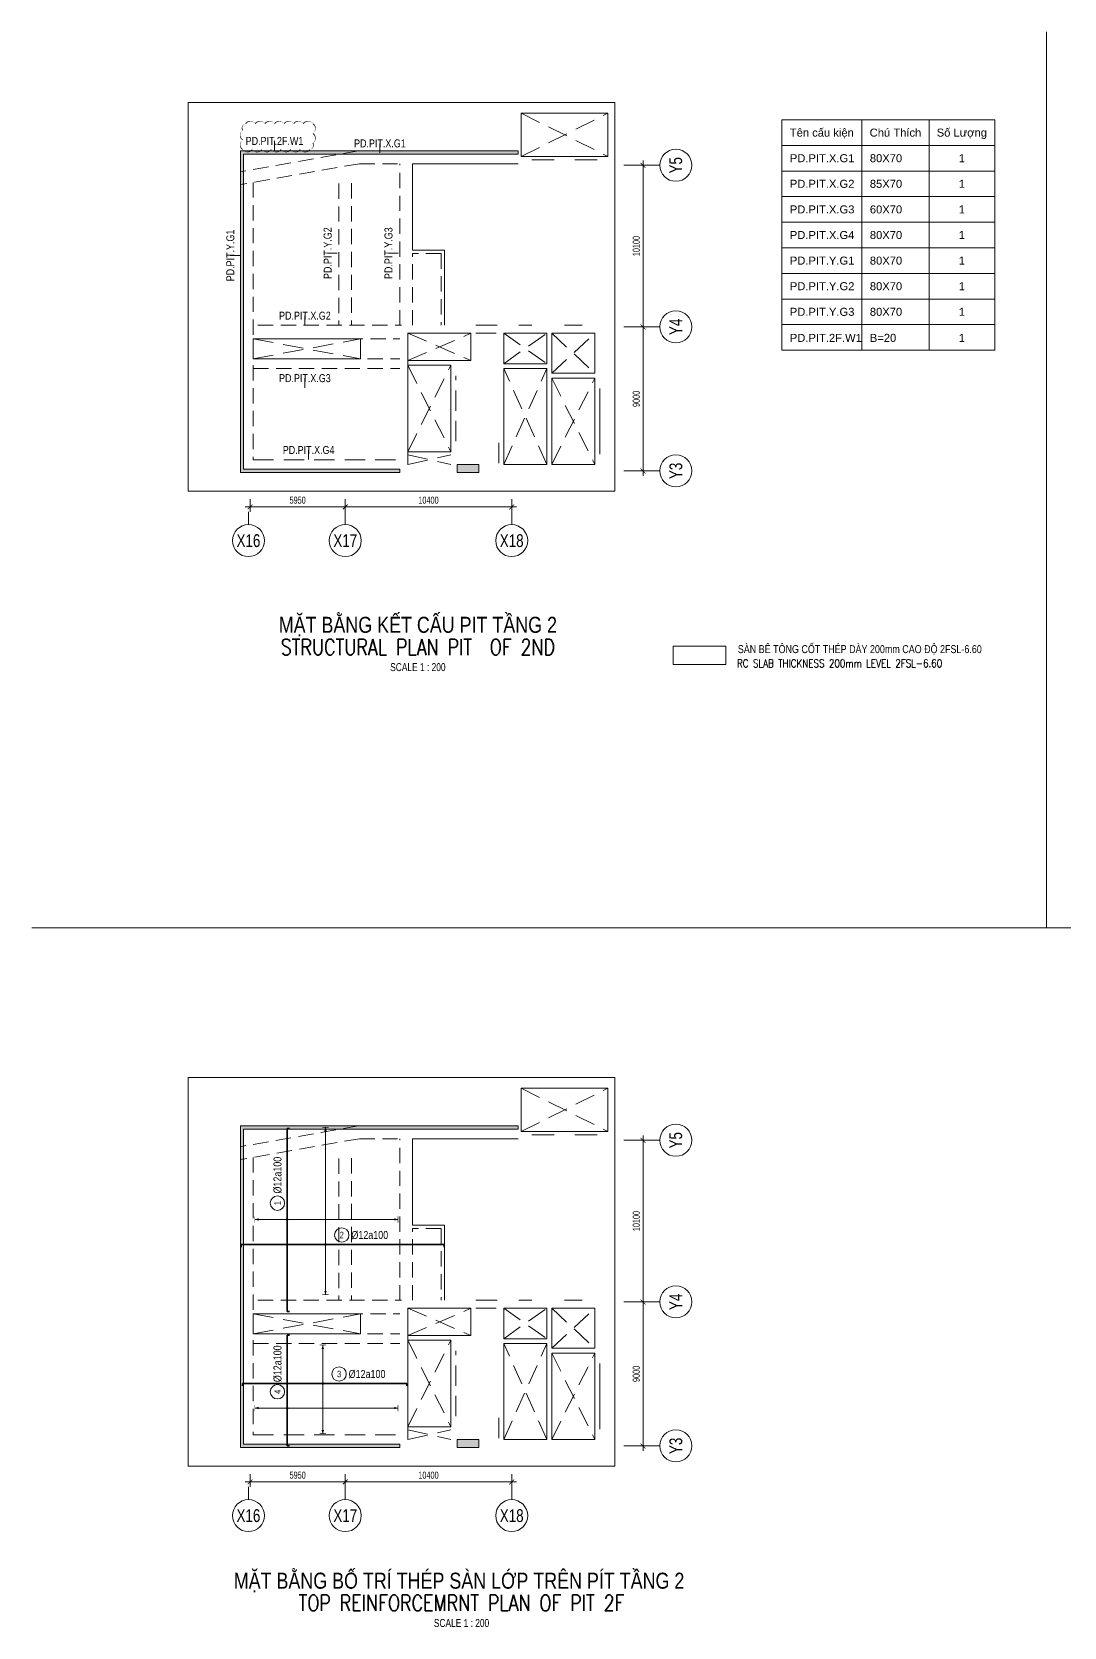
# Model space of a CAD drawing. Header units: millimetres. Extents: x 10683 to 839928, y -5039 to 401529.
# Drawn here: x 10683 to 75184, y -4832 to 94864 of the extents above; entities that cross this region are included whole.
import ezdxf
from ezdxf.enums import TextEntityAlignment as Align

# ---------------------------------------------------------------- set-up
doc = ezdxf.new("R2010")
doc.units = ezdxf.units.MM
doc.header["$MEASUREMENT"] = 0
for name, pattern in [('CENTER2', [1.125, 0.75, -0.125, 0.125, -0.125]), ('DASHED2', [9.525, 6.35, -3.175]), ('HIDDEN', [9.525, 6.35, -3.175])]:
    doc.linetypes.add(name, pattern=pattern)
doc.layers.get('Defpoints').update_dxf_attribs({"color": 153})
for name, color, linetype, lineweight in [('$1$NDC_S_VN TEXT', 7, 'Continuous', 20), ('$2$NDC_S_ANNO', 7, 'Continuous', 20), ('$2$NDC_S_DIM', 1, 'Continuous', 15), ('kata_dim', 8, 'Continuous', 5), ('kata_text', 7, 'Continuous', 30), ('NDC_FRAME', 7, 'Continuous', 18), ('NDC_S_ANNO', 7, 'Continuous', 20), ('NDC_S_AXIS', 5, 'CENTER2', 13), ('NDC_S_BEAM', 3, 'HIDDEN', 20), ('NDC_S_CONTINUOUS', 3, 'Continuous', 20), ('NDC_S_DIM', 1, 'Continuous', 9), ('NDC_S_ENG TEXT', 2, 'Continuous', 20), ('NDC_S_ENG TITLE', 3, 'Continuous', 20), ('NDC_S_OPENING', 9, 'DASHED2', 13), ('NDC_S_REBAR', 4, 'Continuous', 35), ('NDC_S_SLAB', 2, 'Continuous', 20), ('NDC_S_SYMBOL', 1, 'Continuous', 15), ('NDC_S_TEXT SYMBOL', 7, 'Continuous', 20), ('NDC_S_VN TEXT', 7, 'Continuous', 20), ('NDC_S_VN TITLE', 6, 'Continuous', 35)]:
    doc.layers.add(name, color=color, linetype=linetype, lineweight=lineweight)
doc.layers.add('2020-08-24', color=230, linetype='Continuous', lineweight=5, plot=False)
doc.styles.add('$2$ARIAL', font='arial.ttf', dxfattribs={"width": 0.8})
doc.styles.add('$2$NDC_DIM', font='', dxfattribs={"width": 0.75})
doc.styles.add('kata_text', font='arial.ttf', dxfattribs={"width": 0.8})
doc.styles.add('NDC_ANNO', font='', dxfattribs={"width": 0.8})
doc.styles.add('NDC_DIM', font='', dxfattribs={"width": 0.75})
doc.styles.add('NDC_EN TXT', font='romans.shx', dxfattribs={"width": 0.8})
doc.styles.add('NDC_VIE TXT', font='arial.ttf', dxfattribs={"width": 0.8})
doc.styles.get('$2$NDC_DIM').set_extended_font_data('Dotum')
doc.styles.get('NDC_ANNO').set_extended_font_data('Dotum')
doc.styles.get('NDC_DIM').set_extended_font_data('Dotum')
doc.dimstyles.new('$2$NDC_dim_iso', dxfattribs={"dimtxt": 2.2, "dimasz": 1, "dimexe": 1.5, "dimexo": 2.5, "dimgap": 1, "dimtad": 1, "dimdec": 0, "dimzin": 0, "dimdsep": 46, "dimtxsty": '$2$NDC_DIM', "dimblk": '$2$DIMMARK', "dimcen": 0.09, "dimdle": 1.2, "dimclrd": 1, "dimclre": 1, "dimclrt": 3, "dimadec": 0, "dimazin": 0, "dimtfac": 1, "dimtdec": 0, "dimtix": 1, "dimtofl": 0, "dimtmove": 0, "dimatfit": 3, "dimfxl": 6, "dimfxlon": 1, "dimtolj": 1, "dimtzin": 0, "dimarcsym": 0})
doc.dimstyles.new('NDC_dim_200', dxfattribs={"dimscale": 200, "dimtxt": 2.2, "dimasz": 1.5, "dimexe": 1.5, "dimexo": 2.5, "dimgap": 1, "dimtad": 1, "dimdec": 0, "dimzin": 0, "dimdsep": 46, "dimtxsty": 'NDC_DIM', "dimblk": 'DIMMARK', "dimcen": 0.09, "dimdle": 1.2, "dimclrd": 1, "dimclre": 1, "dimclrt": 3, "dimadec": 0, "dimazin": 0, "dimtfac": 1, "dimtdec": 0, "dimtix": 1, "dimtofl": 0, "dimtmove": 0, "dimatfit": 3, "dimfxl": 6, "dimfxlon": 1, "dimtolj": 1, "dimtzin": 0, "dimarcsym": 0})

# ---------------------------------------------------------------- blocks, each defined once
blk = doc.blocks.new('Drawing name_symbol')
at = {"layer": 'NDC_S_ENG TITLE', "style": 'NDC_EN TXT', "width": 0.8}
blk.add_attdef('SECTDET1', text='', height=5, dxfattribs=at).set_placement((0, 1.01), align=Align.CENTER)
at = {"layer": 'NDC_S_TEXT SYMBOL', "lineweight": 25, "style": 'NDC_ANNO', "width": 0.8}
blk.add_attdef('SSCALE', text='', height=2.5, dxfattribs=at).set_placement((0, -4), align=Align.CENTER)
at = {"layer": 'NDC_S_VN TITLE', "style": 'NDC_VIE TXT', "width": 0.8}
blk.add_attdef('SECTDET2', text='', height=5, dxfattribs=at).set_placement((0, 7.97), align=Align.CENTER)
blk = doc.blocks.new('*U213')
h = blk.add_hatch(color=6)
edge = h.paths.add_edge_path()
edge.add_arc((-2.99, 0), 0.3, 0, 360)
for p, q in [((0, 0), (-29.29, 0)), ((-29.29, 0), (-29.29, -0.75)), ((0, 0), (34.07, 0)), ((34.07, 0), (34.07, -0.75)), ((-29.29, -0.75), (-29.29, -0.75)), ((34.07, -0.75), (34.07, -0.75))]:
    blk.add_line(p, q)
at = {"layer": 'kata_dim', "color": 6}
for q in [(-2.99, 36.61), (-2.99, -15.68)]:
    blk.add_line((-2.99, 0), q, dxfattribs=at)
for points in [[(-3.99, 36.61, 0.2, 0.2, 0), (-1.99, 36.61, 0, 0, 0)], [(-3.99, -15.68, 0.2, 0.2, 0), (-1.99, -15.68, 0, 0, 0)]]:
    blk.add_lwpolyline(points, format="xyseb", dxfattribs=at)
at = {"layer": 'kata_dim'}
blk.add_circle((2.1, 3), 2.25, dxfattribs=at)
at = {"layer": 'kata_dim', "color": 6}
blk.add_circle((-2.99, 0), 0.3, dxfattribs=at)
for points in [[(-3.39, 35.41), (-2.99, 36.61), (-2.59, 35.41)], [(-3.39, -14.48), (-2.99, -15.68), (-2.59, -14.48)]]:
    blk.add_solid(points, dxfattribs=at)
at = {"layer": 'kata_text', "style": 'kata_text', "width": 0.8}
blk.add_attdef('KHT', text='', height=2, dxfattribs=at).set_placement((2.1, 3), align=Align.MIDDLE_CENTER)
at = {"layer": 'kata_text', "color": 3, "style": 'kata_text', "width": 0.8}
blk.add_attdef('DKT', (5.1, 1.75), '', height=2.5, dxfattribs=at)
blk = doc.blocks.new('*U214')
h = blk.add_hatch(color=6)
edge = h.paths.add_edge_path()
edge.add_arc((-2.99, 0), 0.3, 0, 360)
for p, q in [((0, 0), (-31.74, 0)), ((-31.74, 0), (-31.74, -0.75)), ((0, 0), (25.42, 0)), ((25.42, 0), (25.42, -0.75)), ((-31.74, -0.75), (-31.74, -0.75)), ((25.42, -0.75), (25.42, -0.75))]:
    blk.add_line(p, q)
at = {"layer": 'kata_dim', "color": 6}
for q in [(-2.99, 10.07), (-2.99, -34.68)]:
    blk.add_line((-2.99, 0), q, dxfattribs=at)
for points in [[(-3.99, 10.07, 0.2, 0.2, 0), (-1.99, 10.07, 0, 0, 0)], [(-3.99, -34.68, 0.2, 0.2, 0), (-1.99, -34.68, 0, 0, 0)]]:
    blk.add_lwpolyline(points, format="xyseb", dxfattribs=at)
at = {"layer": 'kata_dim'}
blk.add_circle((2.1, 3), 2.25, dxfattribs=at)
at = {"layer": 'kata_dim', "color": 6}
blk.add_circle((-2.99, 0), 0.3, dxfattribs=at)
for points in [[(-3.39, 8.87), (-2.99, 10.07), (-2.59, 8.87)], [(-3.39, -33.48), (-2.99, -34.68), (-2.59, -33.48)]]:
    blk.add_solid(points, dxfattribs=at)
at = {"layer": 'kata_text', "style": 'kata_text', "width": 0.8}
blk.add_attdef('KHT', text='', height=2, dxfattribs=at).set_placement((2.1, 3), align=Align.MIDDLE_CENTER)
at = {"layer": 'kata_text', "color": 3, "style": 'kata_text', "width": 0.8}
blk.add_attdef('DKT', (5.1, 1.75), '', height=2.5, dxfattribs=at)
blk = doc.blocks.new('*U189')
at = {"layer": 'NDC_S_SYMBOL'}
blk.add_line((0, 5), (0, 9), dxfattribs=at)
blk.add_circle((0, 0), 5, dxfattribs=at)
at = {"layer": 'NDC_S_TEXT SYMBOL', "color": 7, "style": 'NDC_ANNO', "width": 0.8}
blk.add_attdef('GRID', text='', height=4, dxfattribs=at).set_placement((0, 0), align=Align.MIDDLE)
blk = doc.blocks.new('*U190')
at = {"layer": 'NDC_S_SYMBOL'}
blk.add_line((5, 0), (9, 0), dxfattribs=at)
blk.add_circle((0, 0), 5, dxfattribs=at)
at = {"layer": 'NDC_S_TEXT SYMBOL', "color": 7, "style": 'NDC_ANNO', "width": 0.8}
blk.add_attdef('GRID', text='', height=4, rotation=270, dxfattribs=at).set_placement((0, 0), align=Align.MIDDLE)
blk = doc.blocks.new('DIMMARK')
at = {"layer": 'NDC_S_DIM', "color": 1}
blk.add_line((-1.5, 0), (1, 0), dxfattribs=at)
at = {"layer": 'NDC_S_DIM', "color": 2, "const_width": 0.15}
blk.add_lwpolyline([(-0.5, -0.5), (0.5, 0.5)], dxfattribs=at)
blk = doc.blocks.new('*D317')
at = {"layer": 'Defpoints', "color": 0, "transparency": 16777216}
for p in [(-16350, -6553), (-10400, -6553), (-10400, -7540)]:
    blk.add_point(p, dxfattribs=at)
at = {"layer": 'NDC_FRAME', "color": 1, "lineweight": -2, "transparency": 16777216}
for p, q in [((-16350, -7053), (-16350, -7840)), ((-16050, -7540), (-10700, -7540)), ((-10400, -7053), (-10400, -7840))]:
    blk.add_line(p, q, dxfattribs=at)
at = {"layer": 'NDC_FRAME', "color": 1, "lineweight": -2, "transparency": 16777216, "xscale": 300, "yscale": 300, "zscale": 300, "rotation": 180}
blk.add_blockref('DIMMARK', (-16350, -7540), dxfattribs=at)
at = {"layer": 'NDC_FRAME', "color": 1, "lineweight": -2, "transparency": 16777216, "xscale": 300, "yscale": 300, "zscale": 300}
blk.add_blockref('DIMMARK', (-10400, -7540), dxfattribs=at)
at = {"layer": 'NDC_FRAME', "color": 3, "transparency": 16777216, "insert": (-13375, -7120), "char_height": 440, "attachment_point": 5, "style": 'NDC_DIM'}
blk.add_mtext('\\A1;5950', dxfattribs=at)
blk = doc.blocks.new('*D318')
at = {"layer": 'Defpoints', "color": 0, "transparency": 16777216}
for p in [(-10400, -6553), (0, -6553), (0, -7540)]:
    blk.add_point(p, dxfattribs=at)
at = {"layer": 'NDC_FRAME', "color": 1, "lineweight": -2, "transparency": 16777216}
for p, q in [((-10400, -7053), (-10400, -7840)), ((-10100, -7540), (-300, -7540)), ((0, -7053), (0, -7840))]:
    blk.add_line(p, q, dxfattribs=at)
at = {"layer": 'NDC_FRAME', "color": 1, "lineweight": -2, "transparency": 16777216, "xscale": 300, "yscale": 300, "zscale": 300, "rotation": 180}
blk.add_blockref('DIMMARK', (-10400, -7540), dxfattribs=at)
at = {"layer": 'NDC_FRAME', "color": 1, "lineweight": -2, "transparency": 16777216, "xscale": 300, "yscale": 300, "zscale": 300}
blk.add_blockref('DIMMARK', (0, -7540), dxfattribs=at)
at = {"layer": 'NDC_FRAME', "color": 3, "transparency": 16777216, "insert": (-5200, -7120), "char_height": 440, "attachment_point": 5, "style": 'NDC_DIM'}
blk.add_mtext('\\A1;10400', dxfattribs=at)
blk = doc.blocks.new('*D319')
at = {"layer": 'Defpoints', "color": 0, "transparency": 16777216}
for p in [(6444, 3711), (8206, 3711), (6444, -5289)]:
    blk.add_point(p, dxfattribs=at)
at = {"layer": 'NDC_FRAME', "color": 1, "lineweight": -2, "transparency": 16777216}
for p, q in [((7006, 3711), (8506, 3711)), ((8206, -4989), (8206, 3411)), ((7006, -5289), (8506, -5289))]:
    blk.add_line(p, q, dxfattribs=at)
at = {"layer": 'NDC_FRAME', "color": 1, "lineweight": -2, "transparency": 16777216, "xscale": 300, "yscale": 300, "zscale": 300}
for p, rotation in [((8206, 3711), 90), ((8206, -5289), 270)]:
    blk.add_blockref('DIMMARK', p, dxfattribs=dict(at, rotation=rotation))
at = {"layer": 'NDC_FRAME', "color": 3, "transparency": 16777216, "insert": (7786, -789), "char_height": 440, "attachment_point": 5, "rotation": 90, "style": 'NDC_DIM'}
blk.add_mtext('\\A1;9000', dxfattribs=at)
blk = doc.blocks.new('*D320')
at = {"layer": 'Defpoints', "color": 0, "transparency": 16777216}
for p in [(6444, 13811), (8206, 13811), (6444, 3711)]:
    blk.add_point(p, dxfattribs=at)
at = {"layer": 'NDC_FRAME', "color": 1, "lineweight": -2, "transparency": 16777216}
for p, q in [((7006, 13811), (8506, 13811)), ((8206, 4011), (8206, 13511)), ((7006, 3711), (8506, 3711))]:
    blk.add_line(p, q, dxfattribs=at)
at = {"layer": 'NDC_FRAME', "color": 1, "lineweight": -2, "transparency": 16777216, "xscale": 300, "yscale": 300, "zscale": 300}
for p, rotation in [((8206, 13811), 90), ((8206, 3711), 270)]:
    blk.add_blockref('DIMMARK', p, dxfattribs=dict(at, rotation=rotation))
at = {"layer": 'NDC_FRAME', "color": 3, "transparency": 16777216, "insert": (7786, 8761), "char_height": 440, "attachment_point": 5, "rotation": 90, "style": 'NDC_DIM'}
blk.add_mtext('\\A1;10100', dxfattribs=at)
blk = doc.blocks.new('$2$DIMMARK')
at = {"layer": '$2$NDC_S_DIM', "color": 1}
blk.add_line((-1.5, 0), (1, 0), dxfattribs=at)
at = {"layer": '$2$NDC_S_DIM', "color": 2, "const_width": 0.1}
blk.add_lwpolyline([(-0.42, -0.42), (0.42, 0.42)], dxfattribs=at)
blk = doc.blocks.new('*U287')
h = blk.add_hatch(color=6)
edge = h.paths.add_edge_path()
edge.add_arc((-2.99, 0), 0.3, 0, 360)
for p, q in [((0, 0), (-28.12, 0)), ((-28.12, 0), (-28.12, -0.75)), ((0, 0), (23.27, 0)), ((23.27, 0), (23.27, -0.75)), ((-28.12, -0.75), (-28.12, -0.75)), ((23.27, -0.75), (23.27, -0.75))]:
    blk.add_line(p, q)
at = {"layer": 'kata_dim', "color": 6}
for q in [(-2.99, 12.04), (-2.99, -15.68)]:
    blk.add_line((-2.99, 0), q, dxfattribs=at)
for points in [[(-3.99, 12.04, 0.2, 0.2, 0), (-1.99, 12.04, 0, 0, 0)], [(-3.99, -15.68, 0.2, 0.2, 0), (-1.99, -15.68, 0, 0, 0)]]:
    blk.add_lwpolyline(points, format="xyseb", dxfattribs=at)
at = {"layer": 'kata_dim'}
blk.add_circle((2.1, 3), 2.25, dxfattribs=at)
at = {"layer": 'kata_dim', "color": 6}
blk.add_circle((-2.99, 0), 0.3, dxfattribs=at)
for points in [[(-3.39, 10.84), (-2.99, 12.04), (-2.59, 10.84)], [(-3.39, -14.48), (-2.99, -15.68), (-2.59, -14.48)]]:
    blk.add_solid(points, dxfattribs=at)
at = {"layer": 'kata_text', "style": 'kata_text', "width": 0.8}
blk.add_attdef('KHT', text='', height=2, dxfattribs=at).set_placement((2.1, 3), align=Align.MIDDLE_CENTER)
at = {"layer": 'kata_text', "color": 3, "style": 'kata_text', "width": 0.8}
blk.add_attdef('DKT', (5.1, 1.75), '', height=2.5, dxfattribs=at)
blk = doc.blocks.new('*U288')
h = blk.add_hatch(color=6)
edge = h.paths.add_edge_path()
edge.add_arc((-2.99, 0), 0.3, 0, 360)
for p, q in [((0, 0), (-14.81, 0)), ((-14.81, 0), (-14.81, -0.75)), ((0, 0), (19.8, 0)), ((19.8, 0), (19.8, -0.75)), ((-14.81, -0.75), (-14.81, -0.75)), ((19.8, -0.75), (19.8, -0.75))]:
    blk.add_line(p, q)
at = {"layer": 'kata_dim', "color": 6}
for q in [(-2.99, 10.07), (-2.99, -34.68)]:
    blk.add_line((-2.99, 0), q, dxfattribs=at)
for points in [[(-3.99, 10.07, 0.2, 0.2, 0), (-1.99, 10.07, 0, 0, 0)], [(-3.99, -34.68, 0.2, 0.2, 0), (-1.99, -34.68, 0, 0, 0)]]:
    blk.add_lwpolyline(points, format="xyseb", dxfattribs=at)
at = {"layer": 'kata_dim'}
blk.add_circle((2.1, 3), 2.25, dxfattribs=at)
at = {"layer": 'kata_dim', "color": 6}
blk.add_circle((-2.99, 0), 0.3, dxfattribs=at)
for points in [[(-3.39, 8.87), (-2.99, 10.07), (-2.59, 8.87)], [(-3.39, -33.48), (-2.99, -34.68), (-2.59, -33.48)]]:
    blk.add_solid(points, dxfattribs=at)
at = {"layer": 'kata_text', "style": 'kata_text', "width": 0.8}
blk.add_attdef('KHT', text='', height=2, dxfattribs=at).set_placement((2.1, 3), align=Align.MIDDLE_CENTER)
at = {"layer": 'kata_text', "color": 3, "style": 'kata_text', "width": 0.8}
blk.add_attdef('DKT', (5.1, 1.75), '', height=2.5, dxfattribs=at)
blk = doc.blocks.new('A$C26D4552A')
at = {"layer": 'NDC_FRAME'}
h = blk.add_hatch(color=251, dxfattribs=at)
h.dxf.hatch_style = 1
h.paths.add_polyline_path([(-2050, -4888.9), (-3400, -4888.9), (-3400, -5388.9), (-2050, -5388.9)])
at = {"layer": 'NDC_S_SLAB'}
h = blk.add_hatch(dxfattribs=at)
h.set_pattern_fill('ANSI31', color=253, scale=10)
h.set_pattern_definition([(45, (-40665, -72718), (-0.883883476, 0.883883476), [])])
h.paths.add_polyline_path([(-7000, -5388.9), (-16950.1, -5388.9), (-16950.1, 14711.1), (400, 14711.1), (400, 14511.1), (-16750.1, 14511.1), (-16750.1, -5188.9), (-7000, -5188.9)])
at = {"layer": 'NDC_FRAME', "color": 6}
blk.add_lwpolyline([(-2050, -4888.9), (-3400, -4888.9), (-3400, -5388.9), (-2050, -5388.9)], close=True, dxfattribs=at)
at = {"layer": 'NDC_S_BEAM', "ltscale": 150}
for p, q in [((-9578.6, 14711.1), (-16970, 13411.1)), ((-9508.8, 13911.1), (-16950.1, 12602.3)), ((-9508.8, 13911.1), (-7000, 13911.1)), ((-7000, 3811.1), (-7000, 13911.1)), ((-16150.1, 12743), (-16150.1, -4588.9)), ((-10799.9, 12672), (-10799.9, 3822)), ((-10000.1, 12687), (-10000.1, 3837)), ((-6200, 3811.1), (-6200, 8300.7)), ((-4405.1, 8300.7), (-6200, 8300.7)), ((-4405.1, 8300.7), (-4405.1, 3811.1)), ((-15857.5, 3811.1), (-6887.5, 3811.1)), ((-15970, 2961.1), (-7000, 2961.1)), ((-16150.1, 1711.1), (-7000, 1711.1)), ((-16150.1, 1111.1), (-7000, 1111.1))]:
    blk.add_line(p, q, dxfattribs=at)
at = {"layer": 'NDC_S_BEAM', "ltscale": 200}
for p, q in [((-6500, -4888.9), (-6500, 3311.1)), ((-2250, 3311.1), (-900, 3311.1)), ((-3800, -3438.9), (-3800, 661.1)), ((-3500, -3438.9), (-3500, 661.1)), ((-800, -3538.9), (-800, -4888.9)), ((-16150.1, -4588.9), (-6673.5, -4588.9))]:
    blk.add_line(p, q, dxfattribs=at)
at = {"layer": 'NDC_S_OPENING', "ltscale": 200}
for p, q in [((600, 14361.1), (6000, 17061.1)), ((600, 17061.1), (6000, 14361.1)), ((-6500, 3311.1), (-2550, 1611.1)), ((-6500, 1611.1), (-2550, 3311.1)), ((-6500, 3311.1), (-2550, 1611.1)), ((-6500, 1611.1), (-2550, 3311.1)), ((-500, 3311.1), (2200, 1411.1)), ((-500, 1411.1), (2200, 3311.1)), ((-500, 3311.1), (2200, 1411.1)), ((-500, 1411.1), (2200, 3311.1)), ((2500, 3311.1), (5200, 811.1)), ((2500, 811.1), (5200, 3311.1)), ((2500, 3311.1), (5200, 811.1)), ((2500, 811.1), (5200, 3311.1)), ((-16150.1, 1711.1), (-9450, 2961.1)), ((-16150.1, 2961.1), (-9450, 1711.1)), ((-6500, -4088.9), (-3800, 1311.1)), ((-6500, 1311.1), (-3800, -4088.9)), ((-6500, -4088.9), (-3800, 1311.1)), ((-6500, 1311.1), (-3800, -4088.9)), ((-500, -4888.9), (2200, 1111.1)), ((2200, -4888.9), (-500, 1111.1)), ((-500, -4888.9), (2200, 1111.1)), ((2200, -4888.9), (-500, 1111.1)), ((2500, -4888.9), (5200, 511.1)), ((2500, 511.1), (5200, -4888.9)), ((2500, -4888.9), (5200, 511.1)), ((2500, 511.1), (5200, -4888.9)), ((-6500, -4888.9), (-3800, -4288.9)), ((-6500, -4288.9), (-3800, -4888.9)), ((-6500, -4888.9), (-3800, -4288.9)), ((-6500, -4288.9), (-3800, -4888.9))]:
    blk.add_line(p, q, dxfattribs=at)
at = {"layer": 'NDC_S_SLAB'}
for p, q in [((1250, 14161.1), (2650, 14161.1)), ((3950, 14161.1), (5350, 14161.1)), ((-6200, 13911.1), (400, 13911.1)), ((-6200, 8511.1), (-6200, 13911.1)), ((-4194.9, 8511.1), (-6200, 8511.1)), ((-4194.9, 8511.1), (-4194.9, 3811.1)), ((-2250, 3811.1), (-900, 3811.1)), ((450, 3811.1), (1250, 3811.1)), ((3300, 3811.1), (4400, 3811.1)), ((5500, -4238.9), (5500, -138.9))]:
    blk.add_line(p, q, dxfattribs=at)
at = {"layer": 'NDC_S_SLAB', "color": 251}
blk.add_lwpolyline([(-20212, 17738.6), (6444.5, 17738.6), (6444.5, -6553.4), (-20212, -6553.4)], close=True, dxfattribs=at)
at = {"layer": 'NDC_S_SLAB'}
for points in [[(6000, 17061.1), (600, 17061.1), (600, 14361.1), (6000, 14361.1)], [(-7000, -5388.9), (-16950.1, -5388.9), (-16950.1, 14711.1), (400, 14711.1), (400, 14511.1), (-16750.1, 14511.1), (-16750.1, -5188.9), (-7000, -5188.9)], [(-2550, 3311.1), (-6500, 3311.1), (-6500, 1611.1), (-2550, 1611.1)], [(-2550, 3311.1), (-6500, 3311.1), (-6500, 1611.1), (-2550, 1611.1)], [(-500, 1411.1), (2200, 1411.1), (2200, 3311.1), (-500, 3311.1)], [(-500, 1411.1), (2200, 1411.1), (2200, 3311.1), (-500, 3311.1)], [(2500, 811.1), (5200, 811.1), (5200, 3311.1), (2500, 3311.1)], [(2500, 811.1), (5200, 811.1), (5200, 3311.1), (2500, 3311.1)], [(-9450, 2961.1), (-16150.1, 2961.1), (-16150.1, 1711.1), (-9450, 1711.1)], [(-6500, 1311.1), (-3800, 1311.1), (-3800, -4088.9), (-6500, -4088.9)], [(-6500, 1311.1), (-3800, 1311.1), (-3800, -4088.9), (-6500, -4088.9)], [(-500, 1111.1), (2200, 1111.1), (2200, -4888.9), (-500, -4888.9)], [(-500, 1111.1), (2200, 1111.1), (2200, -4888.9), (-500, -4888.9)], [(2500, 511.1), (5200, 511.1), (5200, -4888.9), (2500, -4888.9)], [(2500, 511.1), (5200, 511.1), (5200, -4888.9), (2500, -4888.9)]]:
    blk.add_lwpolyline(points, close=True, dxfattribs=at)
at = {"layer": 'NDC_S_AXIS'}
ref = blk.add_blockref('*U190', (10256.5, 13811.1), dxfattribs=dict(at, xscale=-200, yscale=200, zscale=200))
ref.add_attrib('GRID', 'Y5', dxfattribs={"layer": 'NDC_S_TEXT SYMBOL', "color": 7, "height": 800, "rotation": 90, "style": 'NDC_ANNO', "width": 0.8}).set_placement((10256.5, 13811.1), align=Align.MIDDLE)
ref = blk.add_blockref('*U190', (10256.5, 3711.1), dxfattribs=dict(at, xscale=-200, yscale=200, zscale=200))
ref.add_attrib('GRID', 'Y4', dxfattribs={"layer": 'NDC_S_TEXT SYMBOL', "color": 7, "height": 800, "rotation": 90, "style": 'NDC_ANNO', "width": 0.8}).set_placement((10256.5, 3711.1), align=Align.MIDDLE)
ref = blk.add_blockref('*U190', (10256.5, -5288.9), dxfattribs=dict(at, xscale=-200, yscale=200, zscale=200))
ref.add_attrib('GRID', 'Y3', dxfattribs={"layer": 'NDC_S_TEXT SYMBOL', "color": 7, "height": 800, "rotation": 90, "style": 'NDC_ANNO', "width": 0.8}).set_placement((10256.5, -5288.9), align=Align.MIDDLE)
at = {"layer": 'NDC_S_AXIS', "xscale": 200, "yscale": 200, "zscale": 200}
for p, values in [((-16451, -9647.9), {'GRID': 'X16'}), ((-10400, -9647.9), {'GRID': 'X17'}), ((0, -9647.9), {'GRID': 'X18'})]:
    blk.add_blockref('*U189', p, dxfattribs=at).add_auto_attribs(values)
at = {"layer": 'NDC_FRAME'}
for base, p1, p2, picture, middle in [((8206.5, 13811.1), (6444.5, 3711.1), (6444.5, 13811.1), '*D320', (7786.2, 8761.1)), ((8206.5, 3711.1), (6444.5, -5288.9), (6444.5, 3711.1), '*D319', (7786.2, -788.9))]:
    dim = blk.add_linear_dim(base=base, p1=p1, p2=p2, angle=90, dimstyle='NDC_dim_200', dxfattribs=at)
    dim.commit()
    dim.dimension.update_dxf_attribs({"geometry": picture, "text_midpoint": middle})
for base, p1, p2, picture, middle in [((-10400, -7540.4), (-16350, -6553.4), (-10400, -6553.4), '*D317', (-13375, -7120.1)), ((0, -7540.4), (-10400, -6553.4), (0, -6553.4), '*D318', (-5200, -7120.1))]:
    dim = blk.add_linear_dim(base=base, p1=p1, p2=p2, dimstyle='NDC_dim_200', dxfattribs=at)
    dim.commit()
    dim.dimension.update_dxf_attribs({"geometry": picture, "text_midpoint": middle})
blk = doc.blocks.new('*U3')
at = {"layer": '$2$NDC_S_ANNO', "ltscale": 0.8, "style": '$2$ARIAL', "width": 0.8, "flags": 1}
blk.add_attdef('CHU_THICH', text='', height=2.5, dxfattribs=at).set_placement((0, 0), align=Align.MIDDLE_CENTER)
at = {"layer": '$2$NDC_S_ANNO', "ltscale": 0.8, "style": '$2$ARIAL', "width": 0.8}
blk.add_attdef('TEN', text='', height=2.5, dxfattribs=at).set_placement((0, 3), align=Align.MIDDLE_CENTER)
at = {"layer": 'Defpoints'}
blk.add_leader([(0, 0), (0, 3)], dimstyle='$2$NDC_dim_iso', override={"dimgap": 0.625, "dimtad": 0}, dxfattribs=at)

msp = doc.modelspace()

# ---------------------------------------------------------------- linework, layer by layer
at = {"layer": '2020-08-24'}
msp.add_lwpolyline([(28242, 89126, 0, 60, 0.520567), (27642, 89126, 0, 60, 0.520567), (27042, 89126, 0, 60, 0.520567), (26442, 89126, 0, 60, 0.520567), (25842, 89126, 0, 60, 0.520567), (25242, 89126, 0, 60, 0.520567), (24642, 89126, 0, 60, 0.520567), (24042, 89126, 0, 60, 0.520567), (23852, 88716, 0, 60, 0.520567), (23852, 88116, 0, 60, 0.520567), (23852, 87516, 0, 60, 0.520567), (24448, 87513, 0, 60, 0.520567), (25048, 87513, 0, 60, 0.520567), (25648, 87513, 0, 60, 0.520567), (26248, 87513, 0, 60, 0.520567), (26848, 87513, 0, 60, 0.520567), (27448, 87513, 0, 60, 0.520567), (28048, 87513, 0, 60, 0.520567), (28242, 87919, 0, 60, 0.520567), (28242, 88519, 0, 60, 0.520567)], format="xyseb", close=True, dxfattribs=at)
at = {"layer": 'NDC_FRAME'}
for p, q in [((74079, 94864), (74079, 38865)), ((10683, 38865), (167928, 38865))]:
    msp.add_line(p, q, dxfattribs=at)
at = {"layer": 'NDC_S_CONTINUOUS'}
for p, q in [((50762, 56478), (54040, 56478)), ((50762, 55325), (50762, 56478)), ((54040, 56478), (54040, 55325)), ((54040, 55325), (50762, 55325))]:
    msp.add_line(p, q, dxfattribs=at)
at = {"layer": 'NDC_S_SLAB'}
for p, q in [((57546, 89371), (57546, 74971)), ((57546, 89371), (70846, 89371)), ((62546, 89371), (62546, 74971)), ((66746, 89371), (66746, 74971)), ((70846, 89371), (70846, 74971)), ((57546, 87771), (70846, 87771)), ((57546, 86171), (70846, 86171)), ((57546, 84571), (70846, 84571)), ((57546, 82971), (70846, 82971)), ((57546, 81371), (70846, 81371)), ((57546, 79771), (70846, 79771)), ((57546, 78171), (70846, 78171)), ((57546, 76571), (70846, 76571)), ((57546, 74971), (70846, 74971))]:
    msp.add_line(p, q, dxfattribs=at)

# ---------------------------------------------------------------- block references
at = {"layer": '$1$NDC_S_VN TEXT', "xscale": 200, "yscale": 200, "zscale": 200}
for p, values in [((25843, 87450), {'TEN': 'PD.PIT.2F.W1'}), ((32430, 87298), {'TEN': 'PD.PIT.X.G1'}), ((27743, 76529), {'TEN': 'PD.PIT.X.G2'}), ((27743, 72625), {'TEN': 'PD.PIT.X.G3'}), ((27976, 68134), {'TEN': 'PD.PIT.X.G4'})]:
    msp.add_blockref('*U3', p, dxfattribs=at).add_auto_attribs(values)
at = {"layer": '$1$NDC_S_VN TEXT', "xscale": 200, "yscale": 200, "zscale": 200, "rotation": 90}
for p, values in [((23680, 80892), {'TEN': 'PD.PIT.Y.G1'}), ((29764, 81035), {'TEN': 'PD.PIT.Y.G2'}), ((33566, 81035), {'TEN': 'PD.PIT.Y.G3'})]:
    msp.add_blockref('*U3', p, dxfattribs=at).add_auto_attribs(values)
at = {"layer": 'NDC_S_ANNO', "xscale": 200, "yscale": 200, "zscale": 200}
for p, values in [((34803, 55715), {'SECTDET1': 'STRUCTURAL PLAN PIT  OF 2ND', 'SECTDET2': 'MẶT BẰNG KẾT CẤU PIT TẦNG 2', 'SSCALE': 'SCALE 1 : 200'}), ((37531, -4025), {'SECTDET1': 'TOP REINFORCEMRNT PLAN OF PIT 2F', 'SECTDET2': 'MẶT BẰNG BỐ TRÍ THÉP SÀN LỚP TRÊN PÍT TẦNG 2 ', 'SSCALE': 'SCALE 1 : 200'})]:
    msp.add_blockref('Drawing name_symbol', p, dxfattribs=at).add_auto_attribs(values)
at = {"layer": 'NDC_S_REBAR', "xscale": 200, "yscale": 200, "zscale": 200}
for name, p, values in [('*U213', (29628, 19073), {'KHT': '2', 'DKT': '%%c12a100'}), ('*U287', (29458, 10387), {'KHT': '3', 'DKT': '%%c12a100'})]:
    msp.add_blockref(name, p, dxfattribs=at).add_auto_attribs(values)
at = {"layer": 'NDC_S_REBAR', "xscale": 200, "yscale": 200, "zscale": 200, "rotation": 90}
for name, p, values in [('*U214', (26628, 21245), {'KHT': '1', 'DKT': '%%c12a100'}), ('*U288', (26628, 9456), {'KHT': '4', 'DKT': '%%c12a100'})]:
    msp.add_blockref(name, p, dxfattribs=at).add_auto_attribs(values)
at = {"layer": 'NDC_S_SLAB', "color": 251}
for p in [(40665, 72718), (40665, 11783)]:
    msp.add_blockref('A$C26D4552A', p, dxfattribs=at)

# ---------------------------------------------------------------- texts
at = {"layer": 'NDC_S_ENG TEXT', "style": 'NDC_EN TXT', "width": 0.8}
msp.add_text('RC SLAB THICKNESS 200mm LEVEL 2FSL-6.60', height=500, dxfattribs=at).set_placement((54745, 55149))
at = {"layer": 'NDC_S_SLAB', "style": 'kata_text'}
for s, p in [('Tên cấu kiện', (60046, 88571)), ('Chú Thích', (64646, 88571)), ('Số Lượng', (68796, 88571)), ('1', (68796, 86971)), ('1', (68796, 85371)), ('1', (68796, 83771)), ('1', (68796, 82171)), ('1', (68796, 80571)), ('1', (68796, 78971)), ('1', (68796, 77371)), ('1', (68796, 75742))]:
    msp.add_text(s, height=500, dxfattribs=at).set_placement(p, align=Align.MIDDLE_CENTER)
for s, p in [('PD.PIT.X.G1', (58046, 86971)), ('80X70', (63046, 86971)), ('PD.PIT.X.G2', (58046, 85371)), ('85X70', (63046, 85371)), ('PD.PIT.X.G3', (58046, 83771)), ('60X70', (63046, 83771)), ('PD.PIT.X.G4', (58046, 82171)), ('80X70', (63046, 82171)), ('PD.PIT.Y.G1', (58046, 80571)), ('80X70', (63046, 80571)), ('PD.PIT.Y.G2', (58046, 78971)), ('80X70', (63046, 78971)), ('PD.PIT.Y.G3', (58046, 77371)), ('80X70', (63046, 77371)), ('PD.PIT.2F.W1', (58046, 75742)), ('B=20', (63046, 75742))]:
    msp.add_text(s, height=500, dxfattribs=at).set_placement(p, align=Align.MIDDLE_LEFT)
at = {"layer": 'NDC_S_VN TEXT', "style": 'NDC_VIE TXT', "width": 0.8}
msp.add_text('SÀN BÊ TÔNG CỐT THÉP DÀY 200mm CAO ĐỘ 2FSL-6.60', height=500, dxfattribs=at).set_placement((54796, 56040))

doc.saveas('drawing.dxf')
